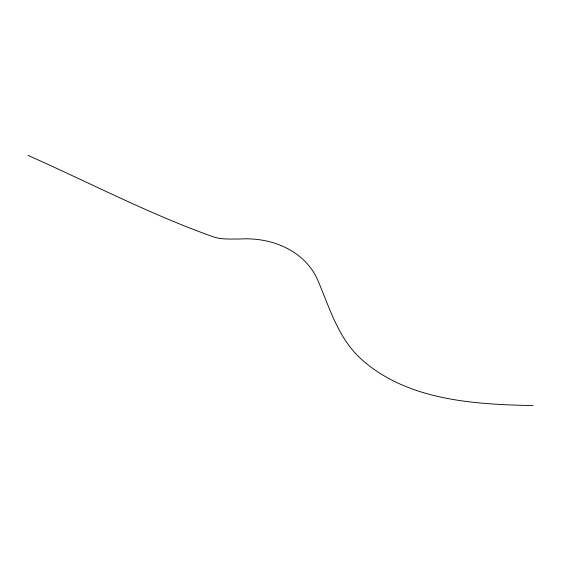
<?xml version="1.0" encoding="UTF-8"?>
<svg xmlns="http://www.w3.org/2000/svg" width="561" height="561" viewBox="0 0 561 561"><rect width="100%" height="100%" fill="white"/><g stroke="black" fill="none" stroke-linecap="round" stroke-linejoin="round"><path stroke-width="0.84" d="M532.95 405.589C473.736 404.341 407.048 400.54 360.807 358.745C338.213 337.981 329.616 307.975 317.982 280.675C305.03 250.269 270.9 236.889 239.652 239.035C230.655 238.888 221.35 239.778 212.724 236.623C149.352 214.071 89.487 182.613 28.05 155.411"/></g></svg>
